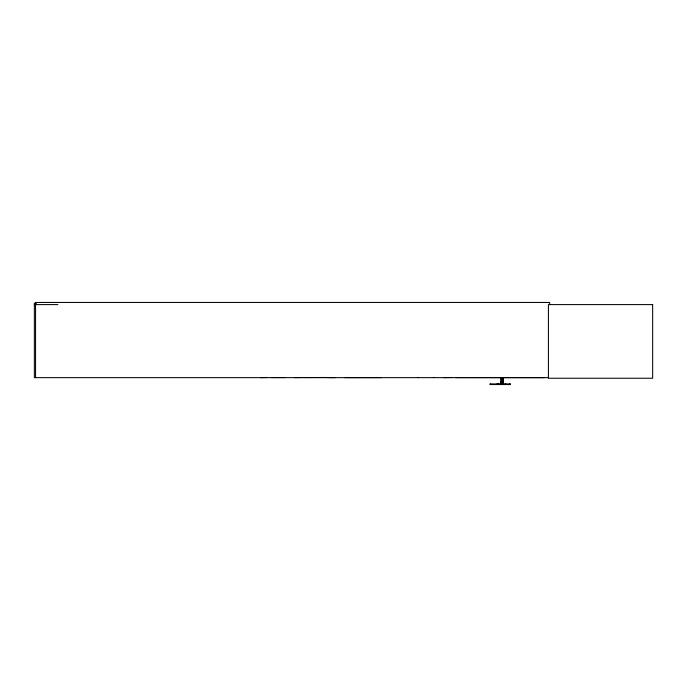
<?xml version="1.0" encoding="UTF-8"?>
<svg xmlns="http://www.w3.org/2000/svg" width="687" height="687" viewBox="0 0 687 687"><rect width="100%" height="100%" fill="white"/><g stroke="black" fill="none" stroke-linecap="round" stroke-linejoin="round"><path stroke-width="1.03" d="M344.84 377.644L381.233 377.618M285.526 377.541L271.511 377.567M326.711 377.489L303.491 377.541M443.682 377.644L451.823 377.489M294.706 377.644L302.443 377.489M261.275 377.644L267.269 377.489M260.545 377.644L261.154 377.489M434.485 377.489L433.36 377.541M36.497 303.216L34.35 303.216L34.35 377.644L548.552 377.644M34.35 304.599L57.914 304.599M326.875 377.567L335.016 377.644M418.074 377.541L418.512 377.644M455.55 377.601L469.333 377.601M469.805 377.601L544.31 377.644M549.626 304.599L549.626 302.452L35.561 302.452L35.561 377.644M509.848 383.93L509.848 384.548M505.701 383.93L505.701 384.548M505.168 383.93L505.168 384.548M503.322 383.93L503.322 382.092L500.789 382.092L500.789 383.93M503.219 377.618L503.219 383.93M502.755 377.618L502.755 381.826M501.355 377.618L501.33 383.93M500.9 377.618L500.9 383.93M498.925 383.93L498.925 384.548M498.418 383.93L498.393 384.548M497.397 383.93L497.397 384.548M497.087 383.93L497.087 384.548M490.338 383.93L490.338 384.548M652.65 304.599L548.415 304.599L548.415 378.254L652.65 378.254L652.65 304.599M510.149 383.93L490.029 383.93L490.029 384.548L510.149 384.548L510.149 383.93"/></g></svg>
